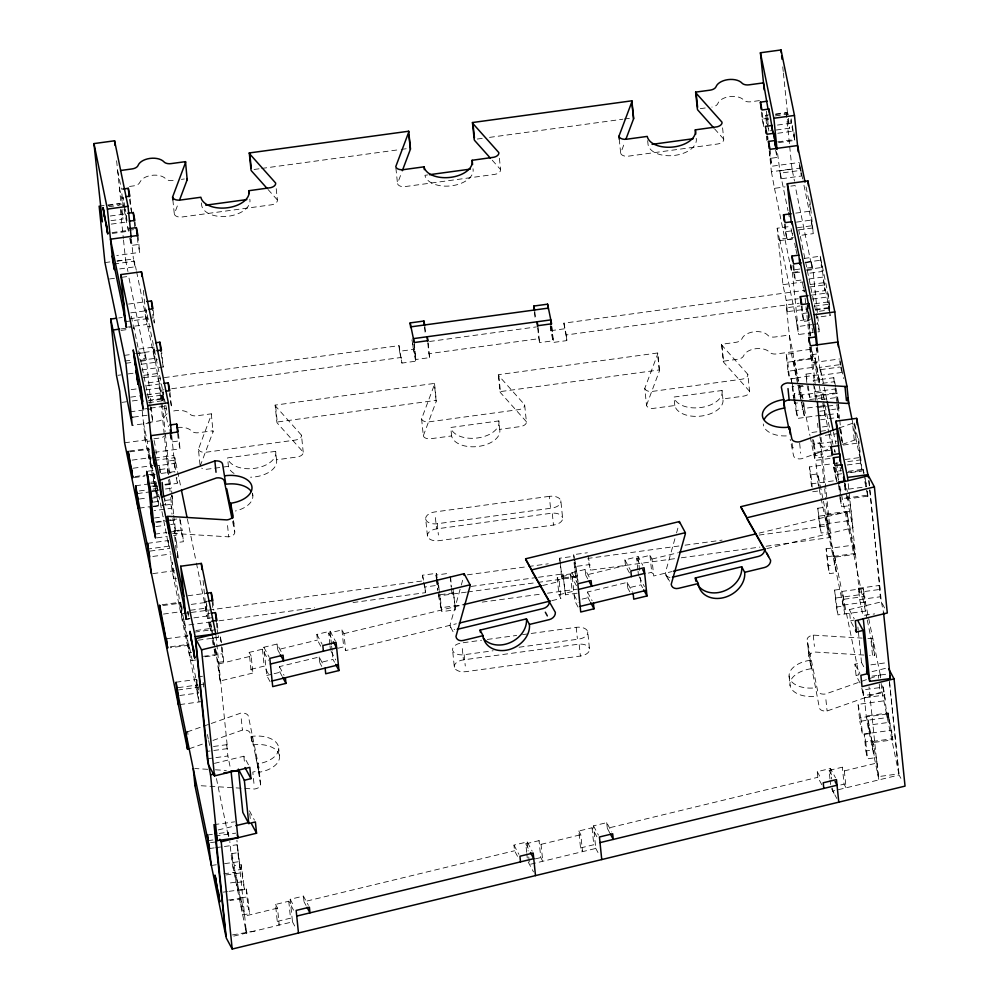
<?xml version="1.0" encoding="UTF-8"?>
<svg xmlns="http://www.w3.org/2000/svg" width="999" height="999" viewBox="0 0 999 999"><rect width="100%" height="100%" fill="white"/><g stroke="black" fill="none" stroke-linecap="round" stroke-linejoin="round"><path stroke-width="0.75" stroke-dasharray="5 3.75" d="M834.177 557.205L826.036 514.223L846.64 511.413L853.745 545.691L854.794 554.395L834.14 557.28L827.047 523.001L826.036 514.223M888.011 712.961L892.806 739.897L888.049 712.999L867.369 715.846L868.281 723.776L872.152 742.657L892.806 739.897M214.073 649.088L215.422 655.394L214.81 648.988M240.397 899.075L235.589 872.164L240.397 899.075L230.057 900.474M867.644 495.504L867.844 496.191L867.357 490.734M211.476 632.192L210.639 628.458L210.876 632.03M863.898 472.989L863.049 469.255L863.361 473.314M460.114 589.248L450 625.324A6.943 5.519 -28.2 0 0 454.72 629.557M461.288 585.077L463.236 578.146M667.232 576.898L665.247 573.189L675.374 537.125M676.535 532.954L678.87 524.637M276.224 188.674L277.372 199.962A6.943 3.996 -5.8 0 1 271.316 204.832L181.993 216.995A6.943 3.996 -5.8 0 1 174.313 214.011L178.609 202.585M200 464.76L198.414 449.238L211.276 414.985A6.943 3.996 -5.8 0 0 211.326 413.823L196.84 415.796A6.943 3.996 -5.8 0 1 190.996 414.96L187.462 412.25A13.886 7.992 -5.8 0 0 171.803 411.488M200.15 466.183L213.012 431.918A6.943 3.996 -5.8 0 0 213.062 430.756L198.576 432.729A6.943 3.996 -5.8 0 1 191.558 430.994A13.886 7.992 -5.8 0 0 177.522 427.522M499.4 158.254L500.561 169.543A6.943 3.996 -5.8 0 1 494.493 174.413L405.169 186.576A6.943 3.996 -5.8 0 1 397.502 183.591L401.785 172.165M659.465 370.204L657.692 352.984L498.289 374.7A6.943 3.996 -5.8 0 0 498.813 375.786L524.65 404.77L526.386 421.715A6.943 3.996 -5.8 0 1 520.329 426.573L499.712 429.383A24.301 13.998 -5.8 0 1 478.484 446.416A24.301 13.998 -5.8 0 1 451.61 435.939L429.745 438.861A6.943 3.996 -5.8 0 1 423.326 435.764L421.59 418.818L434.453 384.565A6.943 3.996 -5.8 0 0 434.515 383.404L275.112 405.119L276.848 422.065A6.943 3.996 -5.8 0 0 277.36 423.151L303.209 452.135A6.943 3.996 -5.8 0 1 297.14 456.993L276.523 459.802A24.301 13.998 -5.8 0 1 250.562 477.21M423.326 435.764L436.188 401.498A6.943 3.996 -5.8 0 0 436.251 400.337L276.848 422.065M722.589 127.835L723.738 139.123A6.943 3.996 -5.8 0 1 717.682 143.993L628.359 156.169A6.943 3.996 -5.8 0 1 620.679 153.172L624.962 141.746M793.081 353.384L786.213 354.32L787.949 371.253L794.817 370.317L793.081 353.384L789.322 335.04L774.837 337.013A6.943 3.996 -5.8 0 1 767.819 335.277A13.886 7.992 -5.8 0 0 753.783 331.805A13.886 7.992 -5.8 0 0 741.907 338.811A6.943 3.996 -5.8 0 1 735.963 342.307L721.478 344.293A6.918 3.984 -5.8 0 0 721.99 345.367L747.839 374.363L749.575 391.296A6.943 3.996 -5.8 0 1 743.506 396.153L722.889 398.963A24.301 13.998 -5.8 0 1 701.673 415.996A24.301 13.998 -5.8 0 1 674.8 405.519L652.921 408.441A6.943 3.996 -5.8 0 1 646.515 405.344L644.78 388.399L657.642 354.146A6.943 3.996 -5.8 0 0 657.692 352.984M646.515 405.344L659.365 371.079A6.943 3.996 -5.8 0 0 659.427 369.917L500.024 391.645L498.289 374.7M162.15 604.707L180.182 602.247L181.194 611.026L188.299 645.304L170.267 647.764M188.299 645.304L187.288 636.525L180.182 602.247M792.644 238.861L779.769 240.622L779.707 239.148L793.443 237.275M846.64 511.413L847.651 520.192L854.794 554.395M867.844 496.191L847.189 498.951L847.102 496.54M872.152 742.657L867.469 715.908M839.285 427.934L852.534 423.276A6.956 4.008 -5.8 0 1 854.47 422.852L858.603 442.982L860.339 459.915L846.103 461.85M827.759 449.513L801.26 458.816A6.943 3.996 -5.8 0 1 793.581 455.831L790.184 439.298M842.494 444.343L854.27 440.209A6.956 4.008 -5.8 0 1 856.205 439.785L854.47 422.852M187.213 731.88A6.943 3.996 -5.8 0 0 187.675 731.755L209.765 724M211.239 723.476L240.697 713.149A6.943 3.996 -5.8 0 1 248.364 716.133L258.853 767.22L260.627 784.889A6.943 3.996 -5.8 0 1 254.52 789.023L198.401 785.576M189.41 748.688L204.133 743.518M212.974 740.421L242.42 730.082A6.943 3.996 -5.8 0 1 250.1 733.079L252.522 744.867A24.301 13.998 -5.8 0 1 279.395 755.344L278.684 748.126M880.581 677.834L880.294 675.012A6.943 3.996 -5.8 0 0 878.371 675.449L825.349 694.055A6.943 3.996 -5.8 0 1 817.669 691.058L807.18 639.972A6.943 3.996 -5.8 0 1 813.248 635.114L862.174 638.111M808.054 648.438L819.405 707.991A6.943 3.996 -5.8 0 0 827.085 710.988L880.107 692.382A6.943 3.996 -5.8 0 1 882.03 691.957L881.168 683.491M270.055 681.655L266.745 675.486L263.848 647.252L277.098 644.043L281.743 652.697M320.754 646.241L317.432 640.059L316.858 634.415L330.107 631.206L335.414 641.096M578.084 607.067L574.775 600.886L571.878 572.664L585.127 569.455L590.434 579.345M629.445 572.889L625.461 565.471L624.887 559.827L638.136 556.618L642.782 565.272M215.359 648.463L220.08 680.993L252.909 673.039L250.924 669.342L249.188 652.397L262.437 649.188L268.406 660.314M329.857 644.442L328.708 633.141L341.958 629.932L343.943 633.641L345.679 650.586L456.343 623.788M551.848 600.661L560.938 598.451L558.953 594.742L557.217 577.809L570.466 574.6L576.435 585.726M637.886 569.842L636.725 558.553L649.987 555.344L651.972 559.053L653.708 575.986L671.815 571.603M220.08 680.993L218.356 664.06L251.174 656.106L252.909 673.039M277.098 644.043L277.685 649.687L317.432 640.059M343.943 633.641L462.187 605.007M542.532 585.551L559.203 581.518L560.938 598.451M585.127 569.455L585.714 575.099L625.461 565.471M651.972 559.053L677.622 552.847M759.103 533.116L851.148 510.826L847.889 494.368M250.924 669.342L264.173 666.133L269.48 676.011M338.174 648.214L343.693 646.877L345.679 650.586M558.953 594.742L572.202 591.533L578.171 602.659M648.401 573.089L651.723 572.277L653.708 575.986M281.98 675.973L279.995 672.277L279.42 666.62L319.168 657.005L323.813 665.646M590.009 601.386L588.024 597.677L587.449 592.032L627.197 582.405L632.504 592.295M766.87 548.588L852.884 527.759L851.148 510.826M266.745 675.486L272.627 674.05M274.101 673.701L279.995 672.277M319.168 657.005L319.755 662.649L333.004 659.44L334.99 663.149M582.13 599.113L588.024 597.677M627.197 582.405L627.784 588.049L641.033 584.84L643.019 588.548M214.398 763.373L243.856 756.231L248.826 765.509M853.458 626.473L850.486 620.916L849.312 609.627L881.343 601.86L885.314 609.278M850.486 620.916L853.795 620.104M860.039 682.904L856.068 675.486L854.919 664.198L861.538 662.587L865.509 670.004M218.194 829.944L232.929 826.385M856.068 675.486L858.728 674.837M872.077 671.603L888.086 667.732M233.766 936.1L292.495 921.877L290.185 899.3L303.434 896.091L308.404 905.356M517.519 856.318L514.535 850.761L513.961 845.117L527.21 841.907L532.18 851.173M528.758 856.955L529.532 864.485L595.791 848.438L593.481 825.861L606.73 822.652L611.7 831.917M821.802 784.727L817.831 777.309L817.257 771.665L830.506 768.456L835.476 777.721M275.524 904.445L277.51 908.153L279.245 925.086L277.26 921.39L275.524 904.445L288.773 901.235L294.73 912.362M526.673 852.309L525.799 843.843L539.048 840.634L541.046 844.342L542.782 861.275L540.784 857.567L539.048 840.634M578.808 831.006L580.794 834.714L582.529 851.648L580.544 847.939L578.808 831.006L592.057 827.796L598.026 838.923M829.957 778.87L829.095 770.404L842.344 767.195L844.33 770.891L846.066 787.836L844.08 784.128L842.344 767.195M277.51 908.153L244.68 916.108L240.934 897.801L247.802 896.865L249.538 913.798L242.67 914.734L240.934 897.801M303.434 896.091L304.021 901.735L514.535 850.761M541.046 844.342L580.794 834.714M606.73 822.652L607.305 828.296L817.831 777.309M844.33 770.891L877.159 762.949L872.639 740.921L865.771 741.857L864.16 734.003L891.632 730.257L892.507 738.723L871.89 741.533L872.764 749.999L865.883 750.936L864.16 734.003M277.26 921.39L290.509 918.181L296.079 928.558M535.264 858.903L540.784 857.567M580.544 847.939L593.793 844.729L599.1 854.62M840.771 784.927L844.08 784.128M254.62 931.056L231.693 935.052M832.517 788.036L832.816 791.046L899.088 774.999L902.06 780.556M848.301 471.316L863.049 469.255M195.879 630.519L210.639 628.458M223.788 873.813L235.589 872.164M129.533 186.451L133.878 185.851A6.943 3.996 -5.8 0 0 139.061 183.529L141.321 180.02A13.886 7.992 -5.8 0 1 153.771 175.162A13.886 7.992 -5.8 0 1 165.722 178.821A6.943 3.996 -5.8 0 0 172.74 180.557L175.637 180.17M181.431 179.37L184.34 178.983M254.083 169.468L260.215 168.644M261.738 168.431L399.687 149.625M401.223 149.413L408.878 148.376M477.26 139.048L483.391 138.224M489.522 137.387L622.864 119.206M624.4 119.006L632.067 117.957M700.274 108.654L706.081 107.867M759.427 100.599L750.736 101.786A6.943 3.996 -5.8 0 1 743.718 100.05A13.886 7.992 -5.8 0 0 729.695 96.566A13.886 7.992 -5.8 0 0 717.806 103.571A6.943 3.996 -5.8 0 1 711.875 107.08M99.151 206.144L119.755 203.334L120.23 207.904M766.47 123.776L765.609 115.31L769.73 114.748M775.724 113.923L786.213 112.5L789.447 128.209L773.701 130.357M108.142 205.582L121.029 203.821L121.828 207.755M766.395 111.189L766.87 115.797L770.304 115.335M775.461 114.635L787.487 112.987L788.286 116.92M108.879 206.718L119.181 205.319M775.324 115.884L788.586 114.086M761.4 112.025L762.125 119.081L768.993 118.144M766.87 115.797L767.682 119.73L771.116 119.268M110.252 216.009L125.524 213.923M777.484 125.062L791.22 123.189L794.879 140.409L794.754 138.274M427.597 174.937L424.925 175.3A24.301 13.998 -5.8 0 0 451.798 185.777A24.301 13.998 -5.8 0 0 473.014 168.744M110.964 220.692L122.989 219.043L121.978 209.166M765.609 115.31L768.83 131.019L772.264 130.557M111.264 224.113L127.185 221.94L125.412 209.003M777.784 133.267L793.718 131.094L794.267 134.428M112.088 232.592L133.466 229.67M777.784 141.858L794.58 139.573L791.196 118.819M112.225 233.454L128.421 231.244L128.097 227.347M778.683 142.62L794.879 140.409M129.733 238.262L131.219 245.467L138.087 244.53L139.698 252.385L116.796 255.507M769.467 151.324L770.192 158.379L777.06 157.442L776.485 151.798M770.192 158.379L771.802 166.234L799.287 162.487M104.932 262.6L111.801 261.663M116.958 260.951L125.537 259.79L127.959 271.578M769.218 150.587L771.39 171.766L791.995 168.956L794.492 181.144M117.095 261.189L133.404 258.966L135.027 266.833L118.706 269.056M779.257 170.941L799.862 168.132L801.473 175.999L780.868 178.809L777.035 149.251M113.836 263.998L134.44 261.189L136.301 270.23M780.868 178.809L780.294 173.152L800.898 170.354L801.473 175.999M109.478 278.971L115.197 278.197M121.778 277.297L128.659 276.361L145.454 358.229L139.161 359.091M771.39 171.766L774.5 188.336L785.089 186.888M790.821 186.114L795.117 185.527L811.912 267.395L806.193 268.169M128.509 304.071L145.305 301.773M795.728 213.124L810.988 211.051L805.369 183.629M130.744 312.849L144.655 310.951L146.853 324.463L126.236 327.272M796.39 222.128L811.113 220.117L813.311 233.629L799.849 235.464M118.731 317.957L122.165 317.495M807.654 306.056L807.941 308.878L787.337 311.688L786.176 300.387L782.954 284.678L777.172 228.222L790.908 226.348M129.495 318.743L145.242 316.608M797.377 227.722L811.7 225.774M125.662 321.628L153.147 317.882L152.36 310.177M784.452 224.026L785.251 231.731L791.358 230.894M798.988 229.857L812.724 227.984L803.071 180.906M120.979 328.933L130.419 327.647M157.492 359.702L154.745 360.077L153.009 343.144L146.154 309.74L147.889 326.673L150.637 326.298M785.251 231.731L786.862 239.585L792.357 238.836M121.041 330.407L128.771 329.345M139.086 349.076L153.821 347.065L162.15 387.674L163.312 398.963L148.589 400.974M804.083 258.441L820.266 256.231L828.608 296.84L829.769 308.129L815.047 310.14M135.539 353.596L155.382 350.899M805.806 262.25L821.078 260.165L824.999 290.609L811.75 292.407M124.276 355.394L131.431 354.42M138.586 353.446L144.88 352.585L146.491 360.439L152.859 422.54L132.243 425.349M799.887 269.031L791.308 270.205L790.721 264.56L794.168 264.086M805.044 262.612L811.338 261.75L812.949 269.605L817.557 314.635M124.85 361.039L132.58 359.99M140.247 360.364L154.97 358.366L158.554 381.443L145.292 383.241M806.705 269.53L821.428 267.52L822.239 271.453L807.517 273.464M125.886 363.249L133.042 362.275M140.772 361.226L146.491 360.439M790.721 264.56L792.344 272.415L800.923 271.241M806.655 270.467L812.949 269.605M792.931 265.284L793.718 272.989L800.586 272.053M141.059 364.298L155.782 362.287M141.846 369.917L163.224 366.995L161.651 351.598M793.718 272.989L795.329 280.844L801.435 280.02M809.065 278.971L822.814 277.098L829.532 309.852L815.796 311.725M117.994 375.299L120.991 374.9M128.109 373.926L137.113 372.702M782.954 284.678L803.558 281.868M143.681 375.387L156.93 373.576M810.139 284.553L823.388 282.742M143.244 377.797L157.967 375.799L162.575 401.086M809.702 286.963L824.425 284.965L824.999 290.609M414.023 344.643L415.721 361.201L401.973 363.074L398.976 345.642L158.504 378.409L160.864 401.411M429.52 341.483L536.388 326.91M550.249 326.161L553.134 342.47L566.87 340.597L563.873 323.164L804.345 290.384M146.841 385.726L162.1 383.641M398.976 345.642L399.563 351.286L413.299 349.413L415.721 361.201M550.711 330.681L564.46 328.808M811.001 295.204L827.796 292.907L830.119 315.497L816.857 317.295M131.169 389.66L140.335 388.411M786.176 300.387L798.201 298.751M145.954 389.885L162.15 387.674M812.412 299.051L828.608 296.84M164.011 389.785L160.926 390.197L165.172 431.605M171.716 388.736L401.398 357.43M427.784 342.907L428.883 353.683L538.811 338.698L539.622 342.632L553.359 340.759L551.785 325.362M563.873 323.164L566.296 334.952L799.063 303.234M146.741 394.83L161.463 392.819M814.672 303.796L827.921 301.985L830.119 315.497M130.669 397.14L140.684 395.779M801.061 400.711L791.058 351.973L786.525 307.754L799.987 305.919M411.913 339.835L415.946 359.49L429.695 357.617L428.109 342.22M147.777 397.04L162.5 395.042L163.312 398.963M814.235 306.206L828.958 304.195L829.769 308.129M122.028 402.36L126.598 401.735M132.33 400.961L141.496 399.712M148.789 400.274L162.038 398.464M815.246 309.44L828.496 307.63M148.576 402.659L165.372 400.374M801.26 305.894L802.047 313.599L809.689 312.55M144.518 408.941L148.938 408.329M150.399 408.129L163.661 406.331M130.057 411.85L150.662 409.041L152.859 422.54M779.707 239.148L796.503 321.016L810.826 319.068M164.373 405.457L164.685 408.541L167.445 408.166M802.047 313.599L803.658 321.453L810.539 320.517M133.491 417.107L147.802 415.147M796.503 321.016L797.09 326.661L811.975 324.625M813.398 324.438L817.694 323.851L819.317 331.705L815.022 332.292M797.09 326.661L798.701 334.515L813.586 332.492M124.6 442.807L148.114 439.61M153.908 438.811L159.703 438.024A6.943 3.996 -5.8 0 0 164.885 435.689M721.478 344.293L723.214 361.226L737.699 359.253A6.943 3.996 -5.8 0 0 743.643 355.744A13.886 7.992 -5.8 0 1 755.519 348.738A13.886 7.992 -5.8 0 1 769.555 352.21A6.943 3.996 -5.8 0 0 776.573 353.946L811.675 349.163L828.783 432.517M167.133 413.773A13.886 7.992 -5.8 0 0 165.422 415.247L163.162 418.756A6.943 3.996 -5.8 0 1 157.967 421.091L143.481 423.064L147.24 441.408L149.987 441.034M169.992 434.353L171.541 441.945L178.421 441.009L180.032 448.863L155.607 452.197M809.727 347.153L810.526 354.857L817.394 353.921L816.757 347.764M129.42 451.024L148.664 448.476L153.371 474.163L153.384 474.95L150.437 475.349M798.076 381.606L794.405 360.389L815.009 357.58L819.829 383.329M129.77 451.86L149.625 449.163M786.213 354.32L787.824 362.175L815.309 358.429L819.542 383.266L818.668 374.8L791.196 378.546L794.005 400.724M810.526 354.857L812.137 362.712L839.622 358.966M132.193 460.114L149.663 457.742L153.384 474.95M151.723 457.967L148.976 458.341L147.24 441.408M154.558 458.066L173.739 455.444L175.349 463.311L156.169 465.921M817.519 347.277L819.58 367.42L840.196 364.61L841.545 371.166M154.158 460.464L174.775 457.654L181.131 488.623M841.807 372.477L821.203 375.287L820.616 369.63L839.759 367.033M161.014 402.947L166.983 461.213L173.863 460.277L176.274 472.065M806.83 382.592L805.956 374.126L812.836 373.189L814.647 382.03M133.129 468.231L152.984 465.534M150.587 466.196L148.551 448.414M787.949 371.253L789.56 379.108L796.503 378.159L795.629 369.692L816.183 366.895L815.009 357.58M234.053 473.451A24.301 13.998 -5.8 0 1 228.434 466.358L227.572 457.892L275.662 451.336L276.523 459.802M451.61 435.939L450.749 427.472L498.838 420.916L499.712 429.383M674.8 405.519L673.938 397.053L722.027 390.497L722.889 398.963M148.189 471.141L154.083 470.342M159.977 469.542L167.333 468.531L169.193 477.609M835.651 386.775L833.79 377.697L813.174 380.507L814.11 385.04M161.064 489.685L155.569 490.434L153.834 473.489L157.954 472.927M791.995 382.48L792.806 386.401L799.675 385.464L801.735 398.314M135.04 476.56L145.317 475.162M146.853 474.95L153.022 474.113L153.883 482.579L156.656 482.205M802.846 385.539L799 386.064L799.862 394.543L792.919 395.479M150.587 474.9L155.17 474.275M161.276 473.439L175.012 471.565L173.863 460.277M822.389 383.341L834.602 381.668L835.064 386.226M134.241 477.559L144.555 476.148M798.925 386.076L799.225 386.925L806.593 385.914M166.983 461.213L169.405 473.002L174.9 472.252M794.717 397.839L794.28 393.606L801.148 392.669M150.824 482.23L156.706 481.431M814.335 391.808L834.952 388.998L835.751 392.919L815.147 395.729L813.473 383.329M135.727 485.726L149.188 483.891M150.612 483.691L156.344 482.917L168.756 546.191L148.139 549M802.497 397.902L802.185 394.892L822.801 392.083L824.412 399.937M151.623 486.163L157.517 485.364M164.885 484.365L169.293 483.753L170.08 491.408M153.009 486.688L157.58 486.063M165.222 485.027L177.435 483.366L176.86 477.709M807.117 385.414L809.54 397.202L837.025 393.456L839.585 418.469M139.361 490.946L147.003 489.91M153.109 489.073L157.68 488.449M809.64 399.6L823.376 397.727M152.223 490.796L158.117 489.985M165.472 488.986L171.366 488.186L171.94 493.831M821.628 399.563L837.824 397.352L838.398 402.997M794.13 401.373L794.542 403.346L801.41 402.41M137.35 493.581L150.799 491.745M151.661 491.633L157.954 490.771M139.398 499.025L147.715 497.889M153.896 497.052L158.529 496.416M803.795 402.747L804.382 408.391L819.105 406.381M819.842 406.281L824.987 405.582M151.099 498.351L159.94 497.152M794.867 399.25L796.016 410.552L802.884 409.615L801.872 399.725M817.557 407.517L826.398 406.318M827.871 406.118L838.173 404.707L838.985 408.641L831.618 409.64M153.384 502.085L159.266 501.286M165.16 500.474L172.527 499.475L172.09 495.242M819.842 411.251L830.144 409.84M139.336 508.129L151.786 506.431M153.159 506.243L165.522 504.557L164.947 498.913M796.016 410.552L797.627 418.406L825.112 414.66L822.801 392.083M153.322 506.705L163.636 505.294M165.11 505.094L170.991 504.295L171.803 508.216L154.133 510.626M819.779 415.871L837.449 413.461L838.261 417.382L820.591 419.792M154.483 517.994L163.312 516.783M822.414 426.96L829.769 425.949M155.407 521.953L164.56 520.704M166.096 520.491L176.773 519.03M811.937 432.467L827.197 430.382M156.556 522.415L168.332 520.816M169.805 520.616L174.226 520.004L176.186 535.227L173.239 535.626M155.894 526.548L164.723 525.349M170.617 524.537L175.025 523.938M825.286 435.314L838.536 433.504M174.113 530.844L180.994 529.907L183.404 541.695L176.536 542.632L174.113 530.844L176.161 550.774M812.662 439.523L813.086 443.756L819.967 442.819L822.377 454.607L826.935 499.075M154.77 534.153L166.983 532.492M168.506 532.28L182.255 530.407L183.404 541.695M813.448 439.835L814.36 444.255L837.262 441.133M157.043 537.837L167.345 536.438M819.854 436.625L822.027 447.202L829.395 446.203M843.331 445.054L858.603 442.982M147.565 543.356L168.169 540.546L169.793 548.401L149.176 551.211M832.267 455.756L814.597 458.166L814.023 452.522L831.193 450.174M813.086 443.756L815.509 455.544L822.377 454.607M549.338 496.341L434.827 511.95A10.415 5.994 -5.8 0 0 425.724 519.243L427.46 536.188A10.415 5.994 -5.8 0 0 438.973 540.671L553.483 525.062A10.415 5.994 -5.8 0 0 562.587 517.769L560.851 500.824A10.415 5.994 -5.8 0 0 549.338 496.341L550.486 507.629M814.023 452.522L815.634 460.377L834.814 457.767M845.129 459.54L859.852 457.53L862.037 471.041L848.788 472.839M152.81 556.443L171.129 553.946M811.613 486.513L809.34 466.958L838.96 462.824M847.177 464.985L860.426 463.174M425.724 519.243A10.415 5.994 -5.8 0 0 437.237 523.738L551.748 508.129A10.415 5.994 -5.8 0 0 560.851 500.824M833.566 467.095L834.465 471.516L841.345 470.579M809.34 466.958L810.951 474.825L817.819 473.888L823.126 499.7M846.79 472.564L863.336 470.304L863.948 473.289M427.46 536.188A10.415 5.994 -5.8 0 1 436.563 528.883L551.073 513.274A10.415 5.994 -5.8 0 1 562.587 517.769M834.415 467.594L835.139 474.662L842.007 473.726M152.959 573.601L174.388 570.679M811.076 483.903L837.087 480.357M176.461 578.471L173.714 578.846L171.978 561.913L178.833 595.304L180.569 612.25M812.686 491.758L819.555 490.821L817.819 473.888M839.148 485.889L839.934 489.822L846.802 488.886L847.614 492.994M844.704 483.553L845.866 489.522L866.707 486.675L864.247 474.775M839.659 494.655L840.084 498.888L867.569 495.142L867.132 490.909M817.806 508.216L824.674 507.28L826.41 524.225L819.542 525.162L817.806 508.216L821.153 533.016L828.034 532.08L827.16 523.613L847.776 520.804L846.902 512.337L819.417 516.083M187.887 595.766L206.668 593.206M840.084 498.888L841.67 506.755L848.538 505.819L852.884 527.759M162.887 605.556L181.206 603.071M215.434 629.77L210.277 630.469L207.717 618.319L205.981 601.373L207.705 601.148M191.284 604.407L204.533 602.609L206.718 616.108L186.114 618.918M353.047 602.534L425.487 592.657L422.49 575.224L436.238 573.351L437.137 577.772M574.263 560.651L573.651 554.62L587.387 552.747M436.326 578.146L436.014 575.074L449.75 573.201M560.002 561.288L559.677 558.216L573.426 556.343M190.384 610.264L205.107 608.254M163.449 614.073L181.319 611.638L182.18 620.104M182.592 613.648L423.077 580.869M467.357 574.837L526.898 566.72M528.421 566.508L548.276 563.811M678.92 546.003L587.974 558.404L590.384 570.192L675.174 558.628M685.077 545.167L722.077 540.122M759.078 535.077L828.446 525.624L825.936 501.086M205.981 601.373L208.541 613.536L210.265 613.299M184.927 619.73L189.048 619.168L188.262 611.475M422.49 575.224L424.912 587.012L438.661 585.139L440.971 607.729L462.587 604.782M574.562 559.04L576.073 566.421L589.81 564.547L590.384 570.192M207.717 618.319L213.212 617.569M211.226 621.865L185.015 625.436L184.553 620.841M218.931 620.816L314.51 607.792M471.303 586.413L536.95 577.472M538.473 577.26L562.912 573.938L565.446 594.805L577.659 593.131M681.343 557.792L759.952 547.077M766.121 546.241L830.868 537.412L827.097 500.611M560.152 562.837L561.413 575.149L575.162 573.276L577.022 582.342M453.783 592.844L440.047 594.717L441.77 611.65L455.519 609.777L452.972 588.911L455.519 609.777M563.711 577.859L577.459 575.986L578.084 582.142M466.346 592.145L438.549 595.941L438.086 591.42M467.557 591.982L536.263 582.617M537.787 582.405L575.961 577.21L574.425 562.15M194.543 632.117L211.214 629.845L210.339 621.366L213.099 634.765M166.558 638.723L187.937 635.814M826.148 548.826L853.621 545.079L854.495 553.546L833.878 556.356L834.752 564.822L827.884 565.759L826.148 548.826L829.495 573.626L836.363 572.689L834.627 555.744L827.759 556.68M221.541 642.732L220.354 636.838L213.711 637.749L214.573 646.216M198.114 640.209L218.731 637.399L218.331 635.439M482.192 602.11L541.745 593.993M547.502 593.206L576.835 589.21M170.367 646.79L188.037 644.38L188.911 652.846L191.658 652.472M203.446 656.318L222.09 653.771L223.676 661.638L216.795 662.574M196.016 659.964L190.522 660.714L188.786 643.781L195.642 677.172L197.377 694.118M198.389 676.798L202.51 676.236M834.615 590.084L841.483 589.148L843.218 606.093L836.35 607.03L834.615 590.084L837.961 614.885L865.446 611.138L863.136 588.561L842.519 591.358L844.829 613.948L817.944 482.967L815.634 460.377M858.541 588.299L879.145 585.489L879.957 589.41L859.34 592.22L858.541 588.299L859.689 599.587L862.961 615.496L874.737 613.898M463.211 642.732L481.555 640.222M487.325 639.435L516.67 635.439M522.539 634.64L576.223 627.322A10.415 5.994 -5.8 0 1 587.737 631.818L589.472 648.751A10.415 5.994 -5.8 0 1 580.382 656.056L465.859 671.653A10.415 5.994 -5.8 0 1 454.345 667.17L452.609 650.237M176.061 682.205L196.678 679.395L198.576 690.072M178.172 687.637L198.014 684.927M199.538 684.727L204.121 684.103M836.225 597.951L863.71 594.205L880.918 678.034M177.672 690.059L198.289 687.25M844.13 599.225L864.747 596.415L865.321 602.06L844.704 604.87L842.519 591.358M859.689 599.587L880.306 596.778L883.566 612.687M459.852 643.281A10.415 5.994 -5.8 0 0 452.772 650.761A10.415 5.994 -5.8 0 0 464.135 654.72L493.144 650.761M519.093 647.227L578.646 639.11A10.415 5.994 -5.8 0 0 587.737 631.818M179.72 695.504L198.863 692.894M454.345 667.17A10.415 5.994 -5.8 0 1 463.449 659.864L577.959 644.255A10.415 5.994 -5.8 0 1 589.472 648.751M179.845 704.582L204.333 701.248M213.474 746.49L226.723 744.692L227.535 748.613L206.918 751.423M870.853 664.847L887.05 662.637M207.268 758.79L227.884 755.981L230.557 769.005M872.015 676.136L888.211 673.938M883.366 687.125L883.94 692.769L863.336 695.579L862.749 689.934L883.366 687.125L887.287 717.557L859.802 721.303L858.066 704.37L885.551 700.624L882.105 683.791M862.749 689.934L864.36 697.789L884.977 694.979M858.066 704.37L860.788 717.632L888.273 713.885L889.147 722.352L868.531 725.162L869.405 733.628L862.524 734.565L859.802 721.303M214.011 824.65L234.628 821.84M207.43 835.002L213.324 834.202M219.206 833.403L228.047 832.192L228.846 836.126M215.172 835.951L235.789 833.141M208.004 840.646L213.898 839.847M210.514 842.656L214.935 842.057M865.883 750.936L867.507 758.803L874.375 757.866L872.639 740.921M209.615 848.513L214.198 847.889M215.722 847.676L237.1 844.767L240.447 869.555L233.579 870.491L231.843 853.558L238.711 852.622M211.351 865.446L218.232 864.51M224.613 863.636L238.836 861.7L240.447 869.555M889.485 682.504L898.838 773.838L878.233 776.648L869.03 686.862M231.843 853.558L234.34 865.708L241.209 864.772L244.555 889.572L237.687 890.509L236.825 882.042L227.547 883.303M226.036 874.924L242.832 872.639M244.555 889.572L242.944 881.717L236.076 882.654L234.34 865.708M223.127 892.157L227.535 891.545M229.008 891.345L246.191 889.01L247.802 896.865M228.409 900.024L240.185 898.413L241.046 906.88L247.927 905.943L249.538 913.798M205.095 656.78L215.422 655.394M228.434 466.358L206.556 469.28A6.943 3.996 -5.8 0 1 201.711 468.169M172.577 533.416L228.696 536.85A6.943 3.996 -5.8 0 0 234.765 531.992L233.242 517.17M867.931 638.461L870.816 638.636A6.943 3.996 -5.8 0 0 872.814 638.536L874.55 655.469A6.943 3.996 -5.8 0 1 872.539 655.581L869.667 655.406M863.91 655.044L814.984 652.047A6.943 3.996 -5.8 0 0 808.89 656.181L811.338 668.706A24.301 13.998 -5.8 0 0 790.109 685.726A24.301 13.998 -5.8 0 0 816.982 696.203M207.68 769.317L195.23 768.556A6.956 4.008 -5.8 0 0 194.73 768.556M215.459 769.792L226.348 770.466M794.405 360.389L798.613 380.931M128.421 231.244L123.926 208.616M714.51 128.771L723.738 139.123M749.575 391.296L723.726 362.312A6.918 3.984 -5.8 0 1 723.214 361.226M492.257 160.227L500.561 169.543M526.386 421.715L500.549 392.732A6.943 3.996 -5.8 0 1 500.024 391.645M268.144 189.61L277.372 199.962M275.112 405.119A6.943 3.996 -5.8 0 0 275.624 406.206L301.473 435.189L303.209 452.135M849.312 609.627L854.282 618.893M854.919 664.198L859.877 673.463M829.095 770.404L833.066 777.809M832.816 791.046L834.015 793.268M834.802 794.754L836.787 798.463M831.493 788.573L835.201 795.491M817.257 771.665L821.228 779.083M668.231 578.758L669.555 581.231M665.933 575.162L668.905 580.719M636.725 558.553L640.709 565.971M639.123 576.723L644.43 586.613M624.887 559.827L630.182 569.717M627.784 588.049L629.77 591.758M585.714 575.099L587.699 578.808M587.449 592.032L592.082 600.686M571.878 572.664L577.172 582.554M557.217 577.809L559.203 581.518M607.305 828.296L610.289 833.853M593.481 825.861L598.438 835.127M450.674 627.285L454.657 634.702M525.799 843.843L529.77 851.26M528.196 862.012L533.503 871.902M513.961 845.117L518.931 854.382M328.708 633.141L332.679 640.559M331.106 651.323L335.739 659.964M316.858 634.415L322.165 644.305M319.755 662.649L321.74 666.345M277.685 649.687L279.67 653.396M279.42 666.62L284.053 675.274M263.848 647.252L269.156 657.142M249.188 652.397L251.174 656.106M304.021 901.735L306.006 905.444M249.438 810.813L254.408 820.079M290.185 899.3L294.156 906.717M779.769 240.622L777.172 228.222M847.189 498.951L843.568 481.456M133.741 328.034L133.916 328.646L133.854 327.173L149.463 403.196M792.082 443.893L792.969 448.052L792.02 443.481M865.047 478.608L866.782 487.037M799.912 165.534L802.759 179.395M839.934 360.502L843.631 378.534M852.172 420.129L860.339 459.915M867.569 495.142L864.123 478.334M835.963 388.286L837.824 397.352M840.683 429.17L842.494 442.982M800.311 236.338L815.871 312.138M816.183 313.661L817.694 323.851M798.688 229.832L799.6 234.253M842.02 441.371L839.11 425.686M844.729 482.829L846.39 491.096M775.586 150.237L777.06 157.442M780.294 173.152L788.024 210.864M788.336 212.375L789.272 216.895M794.667 243.207L795.604 247.764M795.916 249.275L796.852 253.833M812.087 328.109L813.024 332.667M816.146 347.839L817.394 353.921M820.616 369.63L823.925 385.739M824.225 387.2L826.96 400.512M833.403 431.918L835.863 443.893M807.142 304.945L807.941 308.878M791.083 228.584L792.694 236.438L792.382 233.341M807.891 310.439L809.227 316.995M819.58 367.42L821.203 375.287M840.084 467.295L840.896 471.228M835.164 452.335L834.627 449.712L835.214 455.357M863.136 588.561L864.747 596.415M824.912 405.169L833.041 444.792M829.083 434.016L831.83 447.402M835.801 466.758L838.561 480.157L836.4 459.078M839.809 486.251L866.97 618.581M867.282 620.067L874.55 655.469M882.03 691.957L898.838 773.838M762.125 119.081L763.199 124.326M774.5 188.336L791.308 270.205M814.422 386.563L817.207 400.162M805.956 374.126L807.467 381.493M786.525 307.754L787.337 311.688M802.185 394.892L802.996 398.813M804.382 408.391L809.952 435.539M810.264 437.05L814.597 458.166M823.438 501.211L824.674 507.28M834.627 555.744L841.483 589.148M844.704 604.87L859.028 674.637M861.8 688.099L863.336 695.579M801.373 402.235L804.507 417.47L802.647 399.4M791.196 378.546L791.732 381.168M794.28 393.606L797.627 418.406M819.542 525.162L821.153 533.016M827.884 565.759L829.495 573.626M836.35 607.03L837.961 614.885M550.262 325.637L553.359 340.759M587.999 555.706L589.81 564.547M573.651 554.62L574.25 557.567M574.662 562.387L577.459 575.986M559.677 558.216L562.225 579.083L561.413 575.149M565.446 594.805L562.912 573.938M428.883 353.683L429.695 357.617M451.486 590.134L452.285 594.068L451.66 587.899M399.563 351.286L401.973 363.074M437.45 579.245L438.661 585.139M436.014 575.074L437.25 581.118M437.562 582.629L439.735 593.206M438.361 595.029L441.77 611.65M233.279 520.516L233.891 523.526M232.605 521.466L234.765 531.992M260.627 784.889L257.305 763.898A24.301 13.998 -5.8 0 0 278.521 746.865A24.301 13.998 -5.8 0 0 251.661 736.4L259.752 776.423L255.195 753.646M131.631 213.087L129.296 198.177M153.684 320.504L154.221 323.114M163.224 366.995L160.827 351.436M117.645 170.891L121.416 189.236M125.1 207.517L122.964 197.103L123.689 204.158M165.447 403.746L162.962 391.608L164.223 403.921M165.759 405.269L167.32 412.862M212.737 637.287L214.273 644.73M123.826 205.569L127.26 221.928M211.763 633.603L214.073 644.842M119.38 187.837L123.152 206.169L121.566 190.647M136.613 271.74L144.655 310.951M147.889 326.673L154.745 360.077M164.685 408.541L168.431 426.76M187.375 519.018L196.104 561.575M196.416 563.099L204.533 602.609M213.212 644.879L211.563 636.813M176.224 477.472L177.435 483.366M121.229 210.477L122.989 219.043M180.132 520.092L182.255 530.407M169.505 479.12L171.366 488.186M168.494 479.832L169.293 483.753M172.527 499.475L171.716 495.541L173.589 513.898M149.763 404.657L150.662 409.041M131.319 316.246L133.441 326.561M172.777 518.606L176.186 535.227M154.108 440.472L155.732 448.326M160.702 472.552L159.091 464.697L159.378 467.52M177.235 553.109L178.846 560.976M163.911 496.703L165.522 504.557M187.437 611.313L189.048 619.168M153.834 473.489L157.043 497.639M207.405 734.502L208.341 739.06M208.654 740.571L209.902 746.653M216.458 778.571L228.309 836.325M142.245 411.026L145.217 439.997L158.654 505.494L156.344 482.917M245.479 928.471L246.416 933.041L236.913 840.159M835.139 474.662L836.712 482.517L834.989 465.584M217.145 629.532L218.032 633.965M215.884 650.237L218.356 664.06M790.671 119.868L791.22 123.189L790.783 118.956M808.89 656.181L807.18 639.972M252.56 493.106L252.847 495.854M789.085 676.011L790.109 685.726M868.905 480.394L869.692 488.074M869.854 489.622L881.343 601.86M889.46 681.143L899.088 774.999M868.83 480.819L869.63 488.586M869.779 490.134L879.957 589.41M879.145 585.489L880.306 596.778M863.336 470.304L863.623 473.126M858.703 438.486L862.037 471.041M886.937 714.173L887.287 717.557M852.834 426.098L854.27 440.209M878.371 675.449L878.658 678.271M879.232 683.915L879.807 689.56M871.103 641.458L872.539 655.581M841.233 366.82L841.67 371.066M839.884 361.513L840.196 364.61M877.159 762.949L878.895 779.882L866.682 720.366L864.36 697.789M848.226 483.628L859.34 592.22M838.548 404.408L838.985 408.641M839.734 420.005L841.832 440.509M847.527 495.941L848.538 505.819M845.291 483.878L845.866 489.522M835.226 387.749L838.336 418.094M833.79 377.697L834.365 383.354M837.449 413.461L837.886 417.694M820.266 256.231L821.428 267.52M857.891 627.035L858.203 630.132M858.366 631.68L861.538 662.587M839.934 489.822L840.509 495.467M840.659 496.878L841.67 506.755M865.771 741.857L867.507 758.803M809.814 199.538L813.311 233.629M838.648 484.777L839.51 493.244M860.788 717.632L862.524 734.565M834.04 467.282L834.465 471.516M817.719 316.183L819.317 331.705M811.338 261.75L811.912 267.395M799.387 163.486L799.862 168.132M794.58 139.573L793.718 131.094M808.928 312.662L809.502 318.306M788.436 118.332L789.447 128.209M821.016 437.325L822.027 447.202M782.754 66.858L783.228 71.478M783.391 73.014L787.487 112.987M807.304 304.795L810.539 338.112M807.242 306.78L810.226 335.914M811.325 346.641L815.246 384.977M810.551 347.315L812.137 362.712M786.213 112.5L789.547 144.955M789.685 146.366L791.995 168.956M805.132 298.052L809.065 336.388M810.164 347.128L812.836 373.189M815.147 395.729L815.609 400.324M819.967 442.819L824.512 487.287M824.674 488.823L825.773 499.55M803.82 287.774L804.245 292.008L802.484 282.729M817.557 423.326L817.994 427.56M802.085 306.056L803.658 321.453M808.378 385.914L809.54 397.202M814.36 444.255L815.509 455.544M793.755 265.447L795.329 280.844M792.344 272.415L798.701 334.515M785.276 224.188L786.862 239.585M810.951 474.825L812.212 487.137M799.675 385.464L800.973 398.176M767.682 119.73L768.83 131.019M770.067 149.301L771.802 166.234M799.662 443.294L800.674 453.171M825.923 699.7L827.085 710.988M767.769 136.476L768.069 139.298M767.12 135.652L767.557 139.885M792.806 386.401L793.955 397.702M794.105 399.113L794.542 403.346M766.37 136.251L766.807 140.484M830.506 768.456L831.58 778.995M762.287 112.825L763.736 126.935M787.824 362.175L789.56 379.108M830.107 780.281L830.544 784.515M813.248 635.114L814.41 646.403M811.338 668.706L810.476 660.227A24.301 13.998 -5.8 0 0 789.247 677.26A24.301 13.998 -5.8 0 0 816.121 687.737M721.99 345.367L723.438 359.49M647.664 140.647L648.101 144.88A24.301 13.998 -5.8 0 0 674.974 155.357A24.301 13.998 -5.8 0 0 696.203 138.324M657.929 356.968L659.365 371.079M619.23 139.061L620.679 153.172M649.987 555.344L651.723 572.277M638.136 556.618L639.66 571.478M640.272 577.422L641.033 584.84M638.036 571.253L638.461 575.486M566.296 334.952L566.87 340.597M551.436 325.911L553.134 342.47M576.073 566.421L577.609 581.468M574.05 562.499L575.162 573.276M579.22 644.755L580.382 656.056M576.223 627.322L577.372 638.611M570.466 574.6L572.202 591.533M592.057 827.796L593.793 844.729M538.049 327.235L539.622 342.632M537.712 327.922L538.811 338.698M534.815 311.513L535.601 319.218M534.477 312.2L535.277 319.905M552.335 513.773L553.483 525.062M498.813 375.786L500.262 389.91M527.21 841.907L528.134 850.936M526.81 853.72L527.247 857.954M464.135 654.72L465.284 666.008M462.287 648.576L463.449 659.864M434.515 383.404L436.288 400.624M434.74 387.387L436.188 401.498M424.887 326.498L425.674 334.19M450.561 577.122L451.498 586.363M424.55 327.185L425.337 334.89M450.062 576.273L451.173 587.05M437.237 523.738L438.399 535.027M435.402 517.594L436.563 528.883M414.21 342.545L415.946 359.49M395.904 168.057L397.502 183.591M412.687 343.394L413.299 349.413M436.238 573.351L436.7 577.872M436.85 579.383L437.937 589.909M436.476 579.695L437.587 590.471M424.912 587.012L425.487 592.657M341.958 629.932L343.693 646.877M330.107 631.206L331.481 644.58M331.631 646.066L332.093 650.524M332.242 652.01L333.004 659.44M330.007 645.854L330.432 650.087M275.624 406.206L277.073 420.329M288.773 901.235L290.509 918.181M262.437 649.188L264.173 666.133M201.448 202.897L201.736 205.719A24.301 13.998 -5.8 0 0 228.609 216.196A24.301 13.998 -5.8 0 0 249.837 199.163M251.661 736.4L252.522 744.867M227.547 525.561L228.696 536.85M253.946 783.378L252.797 772.09A6.943 3.996 -5.8 0 0 258.853 767.22M211.326 413.823L213.012 431.918M241.271 718.793L242.42 730.082M249.725 813.636L250.312 819.28M222.228 647.527L223.676 661.638M220.354 636.838L221.229 645.304M221.378 646.715L222.09 653.771M246.191 889.01L247.927 905.943M217.282 623.289L218.007 630.344M216.421 622.477L217.008 628.121M241.209 864.772L242.944 881.717M172.864 199.887L174.313 214.011M212.849 600.436L213.873 610.314M215.934 635.376L227.535 748.613M237.1 844.767L238.836 861.7M245.991 928.808L246.416 933.041L231.968 862.636L229.807 841.558M212.25 602.459L212.974 609.515M226.723 744.692L227.884 755.981M208.541 613.536L210.277 630.469M203.072 580.469L206.718 616.108M228.047 832.192L228.471 836.425M178.459 433.466L180.032 448.863M177.635 433.304L178.421 441.009M203.147 682.404L203.609 687.012M169.98 392.207L171.566 407.604L169.318 393.581M174.775 457.654L175.349 463.311M171.678 435.302L173.739 455.444M196.678 679.395L198.988 701.972L172.103 570.991L170.092 551.411M179.832 518.618L180.994 529.907M170.754 434.24L171.541 441.945M162.5 395.042L163.074 400.686M153.184 310.339L154.445 322.665M165.322 433.141L169.405 473.002M173.751 515.422L174.226 520.004M176.536 542.632L178.109 557.966M177.397 554.657L177.71 557.729M170.704 497.514L171.803 508.216M181.656 604.445L182.28 610.576M157.967 375.799L158.554 381.443M167.333 468.531L168.057 475.599M170.991 504.295L172.003 514.173M153.821 347.065L154.97 358.366M137.962 235.452L139.698 252.385M143.357 290.372L146.853 324.463M137.363 237.475L138.087 244.53M168.169 540.546L168.756 546.191M187.675 731.743L187.962 734.577M135.015 221.803L135.452 226.036M134.266 222.402L134.703 226.648M159.515 468.931L159.952 473.164M130.182 198.976L131.493 211.676M155.869 449.737L156.306 453.971M144.88 352.585L145.454 358.229M134.44 261.189L135.027 266.833M131.344 238.823L133.404 258.966M130.494 238.411L131.219 245.467M116.621 160.777L121.029 203.821M120.392 209.428L123.352 238.424M123.514 239.947L125.537 259.79M243.856 756.231L244.718 764.71M144.78 435.764L145.217 439.997M799.212 386.138L799.225 386.925M786.288 435.914A24.301 13.998 -5.8 0 1 763.273 423.951M252.385 493.581A24.301 13.998 -5.8 0 1 235.389 511.001M198.414 449.238A6.943 3.996 -5.8 0 0 206.094 452.235L295.404 440.059A6.943 3.996 -5.8 0 0 301.473 435.189M421.59 418.818A6.943 3.996 -5.8 0 0 429.27 421.815L518.593 409.64A6.943 3.996 -5.8 0 0 524.65 404.77M644.78 388.399A6.943 3.996 -5.8 0 0 652.459 391.396L741.77 379.22A6.943 3.996 -5.8 0 0 747.839 374.363M722.027 390.497A24.301 13.998 -5.8 0 1 700.799 407.53A24.301 13.998 -5.8 0 1 673.938 397.053M275.662 451.336A24.301 13.998 -5.8 0 1 254.433 468.369A24.301 13.998 -5.8 0 1 227.572 457.892M498.838 420.916A24.301 13.998 -5.8 0 1 477.622 437.949A24.301 13.998 -5.8 0 1 450.749 427.472M279.395 755.344A24.301 13.998 -5.8 0 1 258.167 772.377M669.979 577.434A6.943 5.519 -28.2 0 1 665.247 573.189"/><path stroke-width="1.5" d="M172.864 199.887L172.577 197.065L185.439 162.812A6.918 3.984 -5.8 0 0 185.502 161.651L171.004 163.624A6.943 3.996 -5.8 0 1 163.986 161.888A13.886 7.992 -5.8 0 0 149.962 158.416A13.886 7.992 -5.8 0 0 138.087 165.422A6.943 3.996 -5.8 0 1 132.143 168.918L120.554 170.504M179.67 199.738L187.175 179.745A6.918 3.984 -5.8 0 0 187.238 178.584M402.322 170.742L410.364 149.326A6.943 3.996 -5.8 0 0 410.414 148.164L408.678 131.231L249.275 152.959L251.011 169.892A6.943 3.996 -5.8 0 0 251.536 170.979L267.22 188.574M619.23 139.061L618.943 136.239L631.805 101.973A6.943 3.996 -5.8 0 0 631.868 100.812L472.465 122.54L474.2 139.473A6.943 3.996 -5.8 0 0 474.712 140.559L490.409 158.154M626.036 138.898L633.541 118.906A6.943 3.996 -5.8 0 0 633.603 117.745L631.868 100.812M251.273 491.421A24.301 13.998 -5.8 0 0 225.824 484.228L222.54 463.973A6.943 3.996 -5.8 0 0 214.86 460.976L161.85 479.582A6.956 4.008 -5.8 0 1 159.915 480.007L161.651 496.953A6.956 4.008 -5.8 0 0 163.586 496.515L216.596 477.909A6.943 3.996 -5.8 0 1 224.275 480.906L231.993 518.469M837.811 428.446L799.525 441.883A6.943 3.996 -5.8 0 1 791.845 438.886L789.422 427.097A24.301 13.998 -5.8 0 1 762.549 416.62A24.301 13.998 -5.8 0 1 783.778 399.588L781.33 387.075A6.943 3.996 -5.8 0 1 787.424 382.942L844.979 386.476A6.981 4.021 -5.8 0 0 846.977 386.363L848.713 403.309A6.981 4.021 -5.8 0 1 846.715 403.409L789.16 399.875A6.943 3.996 -5.8 0 0 783.765 402.435M195.592 638.711L464.123 573.688L470.079 584.802L201.548 649.837L195.592 638.711L208.504 764.797L214.473 775.923L249.812 767.357L250.961 778.646L244.343 780.256L238.386 769.13L242.819 812.412L248.776 823.538L255.394 821.94L256.556 833.228L221.216 841.782L219.892 839.31M548.663 599.974L526.073 560.339A6.943 5.532 -27.2 0 1 525.624 558.791L679.37 521.565L685.339 532.679A6.943 5.519 -28.3 0 1 685.214 534.365L671.216 584.315A6.943 5.519 -28.2 0 0 678.421 588.361L698.301 583.541A24.301 19.331 -28.2 0 0 723.513 597.689A24.301 19.331 -28.2 0 0 744.68 572.315L764.56 567.494A6.943 5.519 -28.2 0 0 770.604 560.252L747.289 519.33A6.943 5.519 -28.6 0 1 746.852 517.782L740.883 506.668L868.443 475.774L874.4 486.9L887.312 612.986L855.281 620.741L856.443 632.03L863.061 630.431L867.494 673.713L860.876 675.312L862.025 686.613L894.055 678.858L905.044 786.113L232.205 949.05L226.236 937.924L215.247 830.656L216.571 833.129M525.636 558.791L531.593 569.917L685.339 532.679M746.852 517.782L874.4 486.9M463.536 604.682L541.271 585.864M679.133 552.472L756.081 533.841M270.392 664.023L336.651 647.976L333.341 641.795M578.421 589.435L644.68 573.389L642.694 569.68M459.29 623.064L550.474 600.986M673.326 571.241L765.359 548.951M457.205 629.358L543.344 608.503A6.943 5.519 -28.2 0 0 549.4 601.248M672.452 577.235L758.591 556.381A6.943 5.519 -28.2 0 0 764.647 549.125L747.152 518.444M480.069 630.107L526.448 618.881L529.433 624.437A24.301 19.331 -28.2 0 1 508.266 649.812A24.301 19.331 -28.2 0 1 483.041 635.664L480.069 630.107A24.301 19.331 -28.2 0 0 480.482 632.467M696.066 581.48A24.301 19.331 -28.2 0 1 695.316 577.984L741.695 566.745L744.68 572.315M272.128 680.956L338.386 664.909M580.157 606.368L646.415 590.322M285.377 677.747L285.951 683.391L272.702 686.6L269.817 658.378L283.067 655.169L283.641 660.814L280.332 654.632M323.401 651.186L322.827 645.541L336.076 642.332L338.961 670.554L325.711 673.763L325.137 668.119M483.041 635.664L463.174 640.484A6.943 5.519 -28.2 0 1 455.969 636.438L469.98 586.488A6.943 5.532 -27.7 0 0 470.092 584.802M529.433 624.437L549.313 619.617A6.943 5.519 -28.2 0 0 555.357 612.375L532.042 571.453A6.943 5.532 -27.2 0 1 531.58 569.917M593.406 603.159L593.98 608.803L580.731 612.012L577.847 583.778L591.096 580.581L591.67 586.226L589.023 581.281M631.43 576.598L630.856 570.953L644.105 567.744L646.99 595.966L633.741 599.175L633.166 593.531M235.864 825.674L249.126 822.464M296.728 916.071L533.753 858.665L530.444 852.497M600.012 842.632L837.05 785.226L835.052 781.518M172.577 197.065A6.943 3.996 -5.8 0 0 180.257 200.062L200.874 197.253A24.301 13.998 -5.8 0 0 227.747 207.73A24.301 13.998 -5.8 0 0 248.963 190.697L270.816 187.65A6.943 3.996 -5.8 0 0 275.637 183.029L249.8 154.033A6.943 3.996 -5.8 0 1 249.275 152.959M408.678 131.231A6.943 3.996 -5.8 0 1 408.628 132.392L395.766 166.646A6.943 3.996 -5.8 0 0 403.446 169.643L424.051 166.833A24.301 13.998 -5.8 0 0 450.924 177.31A24.301 13.998 -5.8 0 0 472.152 160.277L493.993 157.23A6.943 3.996 -5.8 0 0 498.826 152.61L472.977 123.626A6.943 3.996 -5.8 0 1 472.465 122.54M618.943 136.239A6.943 3.996 -5.8 0 0 626.623 139.223L647.24 136.413A24.301 13.998 -5.8 0 0 674.113 146.89A24.301 13.998 -5.8 0 0 695.329 129.858L717.182 126.811A6.943 3.996 -5.8 0 0 722.002 122.19L696.166 93.207A6.943 3.996 -5.8 0 1 695.641 92.12L710.139 90.147A6.943 3.996 -5.8 0 0 716.071 86.638A13.886 7.992 -5.8 0 1 727.959 79.633A13.886 7.992 -5.8 0 1 741.982 83.104A6.943 3.996 -5.8 0 0 749 84.84L763.498 82.867L768.131 109.678M119.543 329.121L113.249 329.982L132.243 425.349L125.886 363.249L104.932 262.6L99.151 206.144L102.373 221.853L93.956 143.594L114.573 140.784L128.009 206.281L131.181 237.275M764.223 89.922L760.414 52.76L781.031 49.95L794.467 115.447L798.176 151.711M122.79 189.048L128.284 188.299L129.895 196.154L125.737 196.728M761.113 109.203L760.389 102.148L767.257 101.211M771.64 126.461L773.164 133.903L768.943 109.053L762 110.002L760.389 102.148M93.956 143.594L107.405 209.091L128.009 206.281M760.414 52.76L773.85 118.257L794.467 115.447M127.71 213.287L133.254 212.525L134.877 220.392L129.37 221.141M772.302 125.424L765.359 126.374L766.97 134.241L773.85 133.304L776.198 148.976M205.744 205.182L246.828 199.575M429.433 174.688L470.342 169.118M652.11 144.343L693.194 138.736M129.483 228.534L136.351 227.597L137.962 235.452L110.477 239.198L123.926 304.683M769.18 148.501L768.456 141.433L775.324 140.497M124.051 313.761L126.236 327.272L120.842 274.575L141.458 271.765L168.344 402.759L171.516 433.753M791.27 222.49L787.299 183.741L807.916 180.931L834.802 311.925L838.361 346.653M146.828 301.573L151.411 300.949L153.022 308.803L148.901 309.365M784.14 220.954L783.516 214.785L791.146 213.749M799.799 264.348L798.85 255.12L791.995 221.716L785.127 222.652L783.516 214.785M189.41 748.688A6.943 3.996 -5.8 0 1 187.475 749.113L124.6 442.807L119.718 391.221L116.496 375.512L110.714 319.056L116.433 318.269M155.757 342.769L159.877 342.207L161.488 350.062L156.905 350.686M792.457 260.664L791.982 256.056L798.85 255.12M801.223 262.874L793.593 263.911L791.982 256.056M410.651 327.522L410.177 322.902L423.926 321.029L424.725 324.962M534.328 310.664L533.853 306.044L547.589 304.171L551.623 323.813L537.887 325.686L537.075 321.765L537.549 326.386M410.989 326.835L548.401 308.104M163.636 383.429L168.219 382.804L169.83 390.671L165.709 391.233M801.111 304.358L800.311 296.653L807.954 295.617M816.445 344.68L815.659 336.975L808.803 303.584L801.935 304.52L800.311 296.653M120.842 274.575L147.727 405.569L168.344 402.759M787.299 183.741L814.185 314.735L834.802 311.925M130.632 417.495L132.917 417.182M169.818 425L176.686 424.063L178.297 431.93L150.812 435.676L159.915 480.007M809.265 342.532L808.79 337.912L815.659 336.975M839.372 453.696L836.038 421.153L856.643 418.344L868.518 477.722M831.405 449.55L831.118 446.728L838.76 445.679M841.146 465.247L839.61 453.646L832.729 454.582L831.118 446.728M833.99 463.361L833.403 457.717L840.271 456.78M838.748 483.916L838.348 481.955L845.004 481.043L841.795 464.66L834.989 465.584L833.403 457.717M180.707 566.233L201.323 563.424L215.772 633.828L195.167 636.638L180.707 566.233L186.114 618.918L183.916 605.419M836.038 421.153L847.589 477.435L868.193 474.625M206.668 593.206L211.239 592.582L212.849 600.436L208.729 600.998M211.288 613.161L215.409 612.599L216.995 620.466L211.676 621.191M866.732 666.895L869.704 681.368L890.321 678.558L883.566 612.687M195.167 636.638L207.268 758.79L210.539 774.7L214.96 774.1M223.788 772.901L231.144 771.89L237.899 837.761L217.282 840.571L214.011 824.65L225.811 935.851L194.967 785.601L193.232 768.656M231.006 770.753L238.786 771.228M713.586 127.735L697.901 110.14A6.943 3.996 -5.8 0 1 697.377 109.053L695.641 92.12M746.428 517.157L741.333 508.216A6.943 5.519 -28.6 0 1 740.896 506.668M888.685 668.843L894.055 678.858M858.091 621.166L863.061 630.431M855.444 630.182L856.443 632.03M866.495 671.865L867.494 673.713M766.633 552.834L768.618 556.543M695.316 577.984L698.301 583.541M643.681 589.785L646.99 595.966M590.671 602.622L593.98 608.803M545.329 612.212L547.327 615.908M610.289 833.853L613.274 839.41L612.687 833.765L599.437 836.975L601.748 859.565M335.652 664.372L338.961 670.554M282.642 677.21L285.951 683.391M245.005 767.532L250.961 778.646M306.993 907.292L309.977 912.861L309.403 907.217L296.154 910.426L298.464 933.004M251.586 823.95L256.556 833.228M194.618 657.517L194.78 658.154L189.985 631.356L194.618 657.517L193.744 649.05M219.568 901.223L219.73 901.86L214.947 875.049L219.568 901.223L218.706 892.756M103.284 208.366L102.984 207.53L107.817 234.053L103.284 208.366L104.146 216.833M128.247 452.072L128.047 451.286L132.767 477.759L128.247 452.072L129.108 460.539M159.84 605.981L159.578 605.057L160.589 613.836L167.682 648.114L159.84 605.981L160.702 614.447M805.057 182.105L797.552 145.554L770.067 149.301L768.456 141.433M846.977 386.363L837.886 342.033L810.401 345.779L808.79 337.912M847.564 397.702L851.872 418.643M889.722 675.661L890.321 678.558M843.568 477.21L844.143 480.019M827.259 401.998L833.091 430.419M820.604 434.602L817.357 401.573M783.74 403.646L789.035 429.458M533.853 306.044L534.665 309.977M410.177 322.902L414.21 342.545L427.959 340.671L427.147 336.75L427.622 341.358M226.773 488.811L232.68 517.632M181.443 490.147L187.063 517.507M237.3 834.864L237.899 837.761M224.962 475.761A24.301 13.998 -5.8 0 1 251.835 486.226A24.301 13.998 -5.8 0 1 230.607 503.259L233.054 515.784A6.943 3.996 -5.8 0 1 226.96 519.917L169.405 516.383A6.981 4.021 -5.8 0 0 167.407 516.495L183.754 596.328M135.165 365.097L133.204 349.875L141.533 390.484L142.695 401.773L141.883 397.839M112.213 256.131L125.662 321.628M135.739 370.741L142.47 403.496M152.547 452.609L185.489 613.261M148.689 486.563L146.716 471.341L150.749 490.996L151.91 502.285L151.099 498.351M151.186 511.026L150.387 507.105L151.536 518.394L155.569 538.036L153.609 522.814M110.714 319.056L113.312 331.456L113.249 329.982M136.314 491.371L149.75 556.855M176.636 687.849L209.615 848.513M843.531 477.597L844.118 480.581M856.643 418.344L857.279 424.55M844.979 386.476L846.428 400.587M863.273 618.568L869.704 681.368M847.589 477.435L847.901 480.531M866.583 666.857L867.157 672.502M841.795 464.66L842.219 468.893M839.61 453.646L840.321 460.701M839.684 456.805L840.159 461.451M807.916 180.931L808.391 185.589M831.705 452.372L831.992 455.194M814.185 314.735L817.357 345.729M808.803 303.584L809.277 308.204M808.428 303.883L799.662 259.041L800.236 264.685M781.031 49.95L781.343 53.022M781.655 56.056L781.967 59.178M791.995 221.716L792.307 224.787M773.85 118.257L777.035 149.251M773.85 133.304L774.425 138.948M774.712 141.771L775.149 146.004M768.943 109.053L769.367 113.287M838.773 802.16L836.463 779.582L823.213 782.791L823.8 788.436M765.796 130.607L766.083 133.429M787.999 388.586L789.16 399.875M789.422 427.097L790.147 434.153M783.778 399.588L784.64 408.067A24.301 13.998 -5.8 0 0 764.31 419.293M696.166 93.207L697.614 107.318M695.329 129.858L695.766 134.091M632.092 104.795L633.541 118.906M551.286 324.4L550.824 319.892L413.411 338.624L413.711 341.633M547.589 304.171L548.064 308.791M472.977 123.626L474.425 137.737M472.152 160.277L472.577 164.51M535.489 875.611L533.179 853.021L519.93 856.23L520.504 861.875M424.051 166.833L424.338 169.655M408.916 135.215L410.364 149.326M423.926 321.029L424.4 325.649M249.8 154.033L251.248 168.157M248.963 190.697L249.25 193.519M230.607 503.259L231.481 511.738M185.502 161.651L187.175 179.745M214.86 460.976L216.021 472.265M244.343 780.256L248.776 823.538M215.409 612.599L216.284 621.066M211.239 592.582L212.113 601.048M201.323 563.424L201.96 569.617M201.548 649.837L214.473 775.923M221.216 841.782L232.205 949.05M176.686 424.063L177.472 431.768M210.539 774.7L217.282 840.571M168.219 382.804L169.006 390.509M170.28 429.62L170.604 432.704M190.372 632.679L191.246 641.146M215.347 876.385L216.209 884.852M159.877 342.207L160.827 351.436M211.351 865.446L207.43 835.002L208.004 840.646M151.411 300.949L152.198 308.641M167.407 516.495L169.143 533.429M141.458 271.765L141.933 276.423M136.351 227.597L137.225 236.064M162.138 482.405L163.586 496.515M133.254 212.525L134.128 220.991M187.475 749.113L185.739 732.18A6.943 3.996 -5.8 0 0 186.239 732.105M128.284 188.299L129.158 196.766M154.158 460.464L154.745 466.121L153.122 458.254L147.727 405.569M178.259 695.704L176.061 682.205L178.371 704.782M140.734 386.551L143.044 409.14L140.847 395.629M166.558 638.723L167.42 647.19M114.573 140.784L115.035 145.392M149.95 487.1L154.77 534.153M147.527 475.312L152.347 522.365M137.363 378.609L137.937 384.253L134.003 353.808M151.486 573.801L147.565 543.356L148.139 549M113.836 263.998L114.41 269.643L112.8 261.775L107.405 209.091M137.924 499.225L135.727 485.726L138.049 508.304L137.612 504.07M106.643 224.738L107.517 233.217M131.606 468.444L132.467 476.91L132.043 472.677M194.967 785.601A6.956 4.008 -5.8 0 1 195.467 785.539M526.448 618.881A24.301 19.331 -28.2 0 1 510.339 642.532A24.301 19.331 -28.2 0 1 483.191 638.049M464.135 573.688A6.943 5.532 -27.7 0 1 464.023 575.362M741.695 566.745A24.301 19.331 -28.2 0 1 724.837 590.721A24.301 19.331 -28.2 0 1 697.689 584.865M679.37 521.565A6.943 5.519 -28.3 0 1 679.345 522.814"/></g></svg>
